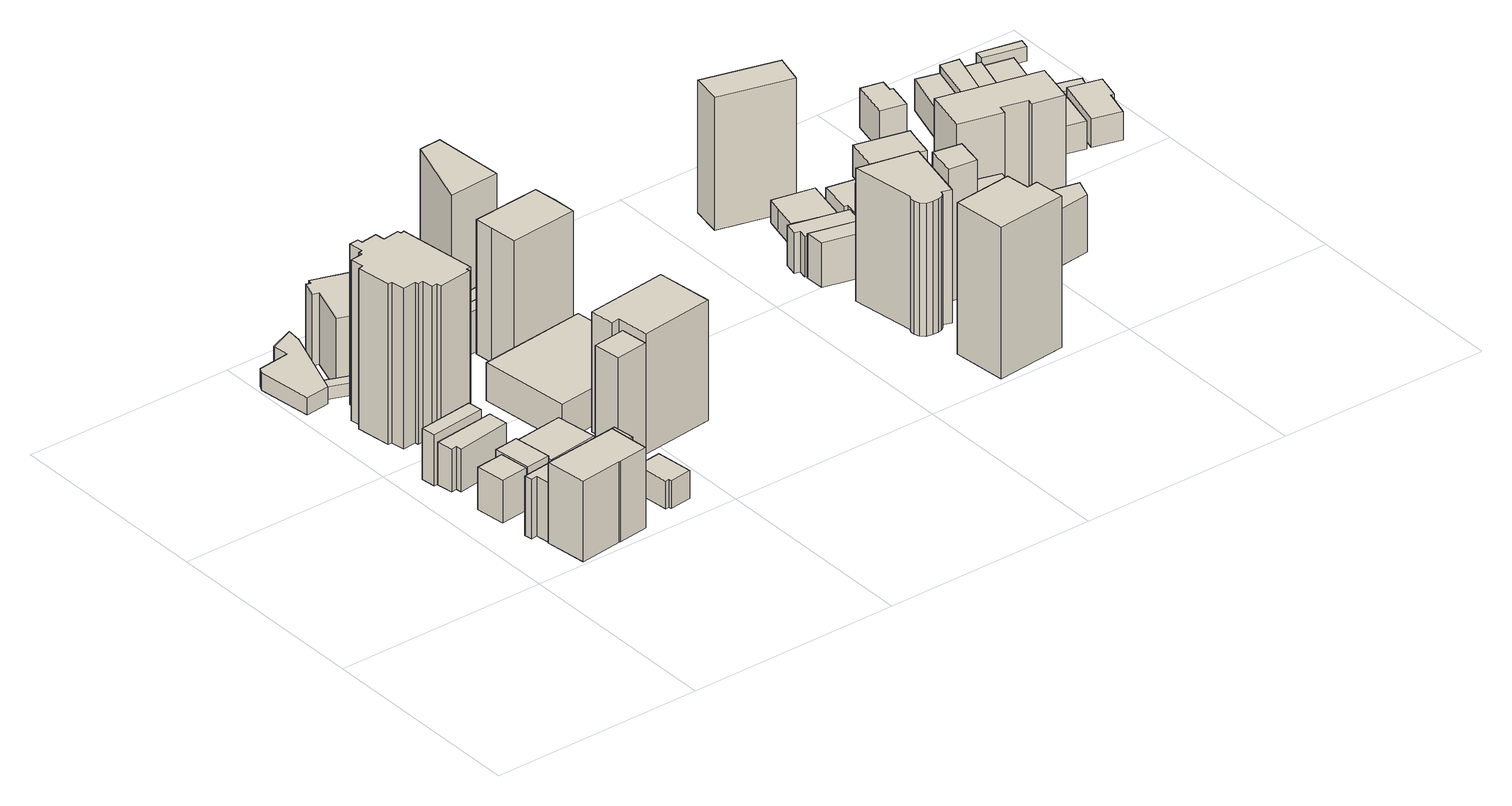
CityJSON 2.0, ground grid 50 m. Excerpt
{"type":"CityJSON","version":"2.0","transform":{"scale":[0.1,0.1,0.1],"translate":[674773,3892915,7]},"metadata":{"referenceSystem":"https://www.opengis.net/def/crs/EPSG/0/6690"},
"CityObjects":{
"building1":{"type":"Building","attributes":{"class":"3001","usage":"411","measuredHeight":11.1,"storeysAboveGround":3,"BuildingDetailAttribute.totalFloorArea":138.89,"BuildingDetailAttribute.buildingFootprintArea":46.3,"BuildingDetailAttribute.buildingRoofEdgeArea":46.3,"BuildingDetailAttribute.urbanPlanType":"21","BuildingDetailAttribute.landUseType":"211","BuildingDetailAttribute.surveyYear":2021,"BuildingIDAttribute.prefecture":"23","BuildingIDAttribute.city":"23106"},"address":[{"country":"日本","locality":"愛知県名古屋市中区新栄一丁目３５２１－１"}],"geometry":[{"type":"Solid","lod":"1","boundaries":[[[[0,1,2,3]],[[2,4,5,3]],[[1,6,4,2]],[[0,7,6,1]],[[3,5,7,0]],[[4,6,7,5]]]]}]},
"building2":{"type":"Building","attributes":{"class":"3002","usage":"401","measuredHeight":22.1,"storeysAboveGround":4,"BuildingDetailAttribute.totalFloorArea":692.44,"BuildingDetailAttribute.buildingFootprintArea":173.11,"BuildingDetailAttribute.buildingRoofEdgeArea":173.11,"BuildingDetailAttribute.urbanPlanType":"21","BuildingDetailAttribute.landUseType":"212","BuildingDetailAttribute.surveyYear":2021,"BuildingIDAttribute.prefecture":"23","BuildingIDAttribute.city":"23106"},"address":[{"country":"日本","locality":"愛知県名古屋市"}],"geometry":[{"type":"Solid","lod":"1","boundaries":[[[[8,9,10,11,12,13]],[[12,14,15,13]],[[11,16,14,12]],[[10,17,16,11]],[[9,18,17,10]],[[8,19,18,9]],[[13,15,19,8]],[[14,16,17,18,19,15]]]]}]},
"building3":{"type":"Building","attributes":{"class":"9999","usage":"411","measuredHeight":13.1,"storeysAboveGround":3,"BuildingDetailAttribute.totalFloorArea":132.28,"BuildingDetailAttribute.buildingFootprintArea":44.09,"BuildingDetailAttribute.buildingRoofEdgeArea":44.09,"BuildingDetailAttribute.urbanPlanType":"21","BuildingDetailAttribute.landUseType":"211","BuildingDetailAttribute.surveyYear":2021,"BuildingIDAttribute.prefecture":"23","BuildingIDAttribute.city":"23106"},"address":[{"country":"日本","locality":"愛知県名古屋市"}],"geometry":[{"type":"Solid","lod":"1","boundaries":[[[[20,21,22,23]],[[22,24,25,23]],[[21,26,24,22]],[[20,27,26,21]],[[23,25,27,20]],[[24,26,27,25]]]]}]},
"building4":{"type":"Building","attributes":{"class":"3001","usage":"411","measuredHeight":10.1,"storeysAboveGround":3,"BuildingDetailAttribute.totalFloorArea":158.22,"BuildingDetailAttribute.buildingFootprintArea":52.74,"BuildingDetailAttribute.buildingRoofEdgeArea":52.74,"BuildingDetailAttribute.urbanPlanType":"21","BuildingDetailAttribute.landUseType":"211","BuildingDetailAttribute.surveyYear":2021,"BuildingIDAttribute.prefecture":"23","BuildingIDAttribute.city":"23106"},"address":[{"country":"日本","locality":"愛知県名古屋市中区新栄一丁目３５２１－２"}],"geometry":[{"type":"Solid","lod":"1","boundaries":[[[[28,29,30,31]],[[30,32,33,31]],[[29,34,32,30]],[[28,35,34,29]],[[31,33,35,28]],[[32,34,35,33]]]]}]},
"building5":{"type":"Building","attributes":{"class":"3002","usage":"401","measuredHeight":22.1,"storeysAboveGround":4,"BuildingDetailAttribute.totalFloorArea":494.89,"BuildingDetailAttribute.buildingFootprintArea":123.72,"BuildingDetailAttribute.buildingRoofEdgeArea":123.72,"BuildingDetailAttribute.urbanPlanType":"21","BuildingDetailAttribute.landUseType":"212","BuildingDetailAttribute.surveyYear":2021,"BuildingIDAttribute.prefecture":"23","BuildingIDAttribute.city":"23106"},"address":[{"country":"日本","locality":"愛知県名古屋市"}],"geometry":[{"type":"Solid","lod":"1","boundaries":[[[[36,37,38,39,40,41]],[[40,42,43,41]],[[39,44,42,40]],[[38,45,44,39]],[[37,46,45,38]],[[36,47,46,37]],[[41,43,47,36]],[[42,44,45,46,47,43]]]]}]},
"building6":{"type":"Building","attributes":{"class":"3001","usage":"441","measuredHeight":11.1,"storeysAboveGround":3,"BuildingDetailAttribute.totalFloorArea":210.79,"BuildingDetailAttribute.buildingFootprintArea":70.26,"BuildingDetailAttribute.buildingRoofEdgeArea":70.26,"BuildingDetailAttribute.urbanPlanType":"21","BuildingDetailAttribute.landUseType":"213","BuildingDetailAttribute.surveyYear":2021,"BuildingIDAttribute.prefecture":"23","BuildingIDAttribute.city":"23106"},"address":[{"country":"日本","locality":"愛知県名古屋市"}],"geometry":[{"type":"Solid","lod":"1","boundaries":[[[[48,49,50,51,52,53]],[[52,54,55,53]],[[51,56,54,52]],[[50,57,56,51]],[[49,58,57,50]],[[48,59,58,49]],[[53,55,59,48]],[[54,56,57,58,59,55]]]]}]},
"building7":{"type":"Building","attributes":{"class":"3001","usage":"401","measuredHeight":5.1,"storeysAboveGround":1,"BuildingDetailAttribute.totalFloorArea":155.75,"BuildingDetailAttribute.buildingFootprintArea":155.75,"BuildingDetailAttribute.buildingRoofEdgeArea":155.75,"BuildingDetailAttribute.urbanPlanType":"21","BuildingDetailAttribute.landUseType":"212","BuildingDetailAttribute.surveyYear":2021,"BuildingIDAttribute.prefecture":"23","BuildingIDAttribute.city":"23106"},"address":[{"country":"日本","locality":"愛知県名古屋市"}],"geometry":[{"type":"Solid","lod":"1","boundaries":[[[[60,61,62,63,64,65,66,67]],[[66,68,69,67]],[[65,70,68,66]],[[64,71,70,65]],[[63,72,71,64]],[[62,73,72,63]],[[61,74,73,62]],[[60,75,74,61]],[[67,69,75,60]],[[68,70,71,72,73,74,75,69]]]]}]},
"building8":{"type":"Building","attributes":{"class":"9999","usage":"412","measuredHeight":39.1,"storeysAboveGround":13,"BuildingDetailAttribute.totalFloorArea":3945.43,"BuildingDetailAttribute.buildingFootprintArea":303.49,"BuildingDetailAttribute.buildingRoofEdgeArea":303.49,"BuildingDetailAttribute.urbanPlanType":"21","BuildingDetailAttribute.landUseType":"211","BuildingDetailAttribute.surveyYear":2021,"BuildingIDAttribute.prefecture":"23","BuildingIDAttribute.city":"23106"},"address":[{"country":"日本","locality":"愛知県名古屋市中区新栄一丁目３４０６－１"}],"geometry":[{"type":"Solid","lod":"1","boundaries":[[[[76,77,78,79,80,81,82,83,84,85,86,87,88,89,90,91,92,93,94,95,96,97,98,99,100,101]],[[100,102,103,101]],[[99,104,102,100]],[[98,105,104,99]],[[97,106,105,98]],[[96,107,106,97]],[[95,108,107,96]],[[94,109,108,95]],[[93,110,109,94]],[[92,111,110,93]],[[91,112,111,92]],[[90,113,112,91]],[[89,114,113,90]],[[88,115,114,89]],[[87,116,115,88]],[[86,117,116,87]],[[85,118,117,86]],[[84,119,118,85]],[[83,120,119,84]],[[82,121,120,83]],[[81,122,121,82]],[[80,123,122,81]],[[79,124,123,80]],[[78,125,124,79]],[[77,126,125,78]],[[76,127,126,77]],[[101,103,127,76]],[[102,104,105,106,107,108,109,110,111,112,113,114,115,116,117,118,119,120,121,122,123,124,125,126,127,103]]]]}]},
"building9":{"type":"Building","attributes":{"class":"3002","usage":"413","measuredHeight":10.1,"storeysAboveGround":3,"BuildingDetailAttribute.totalFloorArea":362.16,"BuildingDetailAttribute.buildingFootprintArea":120.72,"BuildingDetailAttribute.buildingRoofEdgeArea":120.72,"BuildingDetailAttribute.urbanPlanType":"21","BuildingDetailAttribute.landUseType":"212","BuildingDetailAttribute.surveyYear":2021,"BuildingIDAttribute.prefecture":"23","BuildingIDAttribute.city":"23106"},"address":[{"country":"日本","locality":"愛知県名古屋市"}],"geometry":[{"type":"Solid","lod":"1","boundaries":[[[[128,129,130,131]],[[130,132,133,131]],[[129,134,132,130]],[[128,135,134,129]],[[131,133,135,128]],[[132,134,135,133]]]]}]},
"building10":{"type":"Building","attributes":{"class":"3001","usage":"412","measuredHeight":3,"storeysAboveGround":1,"BuildingDetailAttribute.totalFloorArea":28.6,"BuildingDetailAttribute.buildingFootprintArea":28.6,"BuildingDetailAttribute.buildingRoofEdgeArea":28.6,"BuildingDetailAttribute.urbanPlanType":"21","BuildingDetailAttribute.landUseType":"211","BuildingDetailAttribute.surveyYear":2021,"BuildingIDAttribute.prefecture":"23","BuildingIDAttribute.city":"23106"},"address":[{"country":"日本","locality":"愛知県名古屋市"}],"geometry":[{"type":"Solid","lod":"1","boundaries":[[[[136,137,138,139,140,141]],[[140,142,143,141]],[[139,144,142,140]],[[138,145,144,139]],[[137,146,145,138]],[[136,147,146,137]],[[141,143,147,136]],[[142,144,145,146,147,143]]]]}]},
"building11":{"type":"Building","attributes":{"class":"3001","usage":"411","measuredHeight":6.6,"storeysAboveGround":2,"BuildingDetailAttribute.totalFloorArea":105.86,"BuildingDetailAttribute.buildingFootprintArea":52.93,"BuildingDetailAttribute.buildingRoofEdgeArea":52.93,"BuildingDetailAttribute.urbanPlanType":"21","BuildingDetailAttribute.landUseType":"211","BuildingDetailAttribute.surveyYear":2021,"BuildingIDAttribute.prefecture":"23","BuildingIDAttribute.city":"23106"},"address":[{"country":"日本","locality":"愛知県名古屋市"}],"geometry":[{"type":"Solid","lod":"1","boundaries":[[[[148,149,150,151,152,153]],[[152,154,155,153]],[[151,156,154,152]],[[150,157,156,151]],[[149,158,157,150]],[[148,159,158,149]],[[153,155,159,148]],[[154,156,157,158,159,155]]]]}]},
"building12":{"type":"Building","attributes":{"class":"3002","usage":"412","measuredHeight":22.9,"storeysAboveGround":6,"BuildingDetailAttribute.totalFloorArea":905.73,"BuildingDetailAttribute.buildingFootprintArea":150.95,"BuildingDetailAttribute.buildingRoofEdgeArea":150.95,"BuildingDetailAttribute.urbanPlanType":"21","BuildingDetailAttribute.landUseType":"211","BuildingDetailAttribute.surveyYear":2021,"BuildingIDAttribute.prefecture":"23","BuildingIDAttribute.city":"23106"},"address":[{"country":"日本","locality":"愛知県名古屋市"}],"geometry":[{"type":"Solid","lod":"1","boundaries":[[[[160,161,162,163,164,165,166,167]],[[166,168,169,167]],[[165,170,168,166]],[[164,171,170,165]],[[163,172,171,164]],[[162,173,172,163]],[[161,174,173,162]],[[160,175,174,161]],[[167,169,175,160]],[[168,170,171,172,173,174,175,169]]]]}]},
"building13":{"type":"Building","attributes":{"class":"3002","usage":"401","measuredHeight":27.6,"storeysAboveGround":1,"BuildingDetailAttribute.totalFloorArea":50.43,"BuildingDetailAttribute.buildingFootprintArea":50.43,"BuildingDetailAttribute.buildingRoofEdgeArea":50.43,"BuildingDetailAttribute.urbanPlanType":"21","BuildingDetailAttribute.landUseType":"212","BuildingDetailAttribute.surveyYear":2021,"BuildingIDAttribute.prefecture":"23","BuildingIDAttribute.city":"23106"},"address":[{"country":"日本","locality":"愛知県名古屋市"}],"geometry":[{"type":"Solid","lod":"1","boundaries":[[[[176,177,178,179]],[[178,180,181,179]],[[177,182,180,178]],[[176,183,182,177]],[[179,181,183,176]],[[180,182,183,181]]]]}]},
"building14":{"type":"Building","attributes":{"class":"3001","usage":"411","measuredHeight":10.1,"storeysAboveGround":3,"BuildingDetailAttribute.totalFloorArea":174.82,"BuildingDetailAttribute.buildingFootprintArea":58.27,"BuildingDetailAttribute.buildingRoofEdgeArea":58.27,"BuildingDetailAttribute.urbanPlanType":"21","BuildingDetailAttribute.landUseType":"211","BuildingDetailAttribute.surveyYear":2021,"BuildingIDAttribute.prefecture":"23","BuildingIDAttribute.city":"23106"},"address":[{"country":"日本","locality":"愛知県名古屋市"}],"geometry":[{"type":"Solid","lod":"1","boundaries":[[[[184,185,186,187]],[[186,188,189,187]],[[185,190,188,186]],[[184,191,190,185]],[[187,189,191,184]],[[188,190,191,189]]]]}]},
"building15":{"type":"Building","attributes":{"class":"3002","usage":"411","measuredHeight":9.9,"storeysAboveGround":3,"BuildingDetailAttribute.totalFloorArea":96.29,"BuildingDetailAttribute.buildingFootprintArea":32.1,"BuildingDetailAttribute.buildingRoofEdgeArea":32.1,"BuildingDetailAttribute.urbanPlanType":"21","BuildingDetailAttribute.landUseType":"211","BuildingDetailAttribute.surveyYear":2021,"BuildingIDAttribute.prefecture":"23","BuildingIDAttribute.city":"23106"},"address":[{"country":"日本","locality":"愛知県名古屋市"}],"geometry":[{"type":"Solid","lod":"1","boundaries":[[[[192,193,194,195,196,197]],[[196,198,199,197]],[[195,200,198,196]],[[194,201,200,195]],[[193,202,201,194]],[[192,203,202,193]],[[197,199,203,192]],[[198,200,201,202,203,199]]]]}]},
"building16":{"type":"Building","attributes":{"class":"3002","usage":"401","measuredHeight":35.5,"storeysAboveGround":9,"BuildingDetailAttribute.totalFloorArea":2197.18,"BuildingDetailAttribute.buildingFootprintArea":244.13,"BuildingDetailAttribute.buildingRoofEdgeArea":244.13,"BuildingDetailAttribute.urbanPlanType":"21","BuildingDetailAttribute.landUseType":"212","BuildingDetailAttribute.surveyYear":2021,"BuildingIDAttribute.prefecture":"23","BuildingIDAttribute.city":"23106"},"address":[{"country":"日本","locality":"愛知県名古屋市"}],"geometry":[{"type":"Solid","lod":"1","boundaries":[[[[204,205,206,207,208,209]],[[208,210,211,209]],[[207,212,210,208]],[[206,213,212,207]],[[205,214,213,206]],[[204,215,214,205]],[[209,211,215,204]],[[210,212,213,214,215,211]]]]}]},
"building17":{"type":"Building","attributes":{"class":"3002","usage":"402","measuredHeight":9.8,"storeysAboveGround":9,"BuildingDetailAttribute.totalFloorArea":4977.56,"BuildingDetailAttribute.buildingFootprintArea":553.06,"BuildingDetailAttribute.buildingRoofEdgeArea":553.06,"BuildingDetailAttribute.urbanPlanType":"21","BuildingDetailAttribute.landUseType":"212","BuildingDetailAttribute.surveyYear":2021,"BuildingIDAttribute.prefecture":"23","BuildingIDAttribute.city":"23106"},"address":[{"country":"日本","locality":"愛知県名古屋市"}],"geometry":[{"type":"Solid","lod":"1","boundaries":[[[[216,217,218,219]],[[218,220,221,219]],[[217,222,220,218]],[[216,223,222,217]],[[219,221,223,216]],[[220,222,223,221]]]]}]},
"building18":{"type":"Building","attributes":{"class":"3002","usage":"412","measuredHeight":36.9,"storeysAboveGround":9,"BuildingDetailAttribute.totalFloorArea":1590.13,"BuildingDetailAttribute.buildingFootprintArea":176.68,"BuildingDetailAttribute.buildingRoofEdgeArea":176.68,"BuildingDetailAttribute.urbanPlanType":"21","BuildingDetailAttribute.landUseType":"211","BuildingDetailAttribute.surveyYear":2021,"BuildingIDAttribute.prefecture":"23","BuildingIDAttribute.city":"23106"},"address":[{"country":"日本","locality":"愛知県名古屋市"}],"geometry":[{"type":"Solid","lod":"1","boundaries":[[[[224,225,226,227,228,229]],[[228,230,231,229]],[[227,232,230,228]],[[226,233,232,227]],[[225,234,233,226]],[[224,235,234,225]],[[229,231,235,224]],[[230,232,233,234,235,231]]]]}]},
"building19":{"type":"Building","attributes":{"class":"9999","usage":"402","measuredHeight":29,"storeysAboveGround":3,"BuildingDetailAttribute.totalFloorArea":143.7,"BuildingDetailAttribute.buildingFootprintArea":47.9,"BuildingDetailAttribute.buildingRoofEdgeArea":100.04,"BuildingDetailAttribute.urbanPlanType":"21","BuildingDetailAttribute.landUseType":"212","BuildingDetailAttribute.surveyYear":2021,"BuildingIDAttribute.prefecture":"23","BuildingIDAttribute.city":"23106"},"address":[{"country":"日本","locality":"愛知県名古屋市"}],"geometry":[{"type":"Solid","lod":"1","boundaries":[[[[236,237,238,239,240]],[[239,241,242,240]],[[238,243,241,239]],[[237,244,243,238]],[[236,245,244,237]],[[240,242,245,236]],[[241,243,244,245,242]]]]}]},
"building20":{"type":"Building","attributes":{"class":"3002","usage":"414","measuredHeight":29,"storeysAboveGround":3,"BuildingDetailAttribute.totalFloorArea":156.42,"BuildingDetailAttribute.buildingFootprintArea":52.14,"BuildingDetailAttribute.buildingRoofEdgeArea":100.04,"BuildingDetailAttribute.urbanPlanType":"21","BuildingDetailAttribute.landUseType":"211","BuildingDetailAttribute.surveyYear":2021,"BuildingIDAttribute.prefecture":"23","BuildingIDAttribute.city":"23106"},"address":[{"country":"日本","locality":"愛知県名古屋市"}],"geometry":[{"type":"Solid","lod":"1","boundaries":[[[[240,246,247,236]],[[247,248,245,236]],[[246,249,248,247]],[[240,242,249,246]],[[236,245,242,240]],[[248,249,242,245]]]]}]},
"building21":{"type":"Building","attributes":{"class":"3002","usage":"412","measuredHeight":33.2,"storeysAboveGround":11,"BuildingDetailAttribute.totalFloorArea":1586.33,"BuildingDetailAttribute.buildingFootprintArea":144.21,"BuildingDetailAttribute.buildingRoofEdgeArea":-9999,"BuildingDetailAttribute.urbanPlanType":"21","BuildingDetailAttribute.landUseType":"211","BuildingDetailAttribute.surveyYear":2021,"BuildingIDAttribute.prefecture":"23","BuildingIDAttribute.city":"23106"},"address":[{"country":"日本","locality":"愛知県名古屋市中区新栄一丁目３５０１－１"}],"geometry":[{"type":"Solid","lod":"1","boundaries":[[[[250,251,252,253]],[[252,254,255,253]],[[251,256,254,252]],[[250,257,256,251]],[[253,255,257,250]],[[254,256,257,255]]]]}]},
"building22":{"type":"Building","attributes":{"class":"9999","usage":"412","measuredHeight":36,"storeysAboveGround":12,"BuildingDetailAttribute.totalFloorArea":2342.99,"BuildingDetailAttribute.buildingFootprintArea":195.25,"BuildingDetailAttribute.buildingRoofEdgeArea":-9999,"BuildingDetailAttribute.urbanPlanType":"21","BuildingDetailAttribute.landUseType":"211","BuildingDetailAttribute.surveyYear":2021,"BuildingIDAttribute.prefecture":"23","BuildingIDAttribute.city":"23106"},"address":[{"country":"日本","locality":"愛知県名古屋市中区新栄二丁目３７０１"}],"geometry":[{"type":"Solid","lod":"1","boundaries":[[[[258,259,260,261,262,263]],[[262,264,265,263]],[[261,266,264,262]],[[260,267,266,261]],[[259,268,267,260]],[[258,269,268,259]],[[263,265,269,258]],[[264,266,267,268,269,265]]]]}]},
"building23":{"type":"Building","attributes":{"class":"3002","usage":"401","measuredHeight":36.6,"storeysAboveGround":9,"BuildingDetailAttribute.totalFloorArea":1647,"BuildingDetailAttribute.buildingFootprintArea":183,"BuildingDetailAttribute.buildingRoofEdgeArea":183,"BuildingDetailAttribute.urbanPlanType":"21","BuildingDetailAttribute.landUseType":"212","BuildingDetailAttribute.surveyYear":2021,"BuildingIDAttribute.prefecture":"23","BuildingIDAttribute.city":"23106"},"address":[{"country":"日本","locality":"愛知県名古屋市"}],"geometry":[{"type":"Solid","lod":"1","boundaries":[[[[270,271,272,273,274,275,276,277,278,279,280,281,282]],[[281,283,284,282]],[[280,285,283,281]],[[279,286,285,280]],[[278,287,286,279]],[[277,288,287,278]],[[276,289,288,277]],[[275,290,289,276]],[[274,291,290,275]],[[273,292,291,274]],[[272,293,292,273]],[[271,294,293,272]],[[270,295,294,271]],[[282,284,295,270]],[[283,285,286,287,288,289,290,291,292,293,294,295,284]]]]}]},
"building24":{"type":"Building","attributes":{"class":"9999","usage":"413","measuredHeight":10.6,"storeysAboveGround":3,"BuildingDetailAttribute.totalFloorArea":148.58,"BuildingDetailAttribute.buildingFootprintArea":49.53,"BuildingDetailAttribute.buildingRoofEdgeArea":49.53,"BuildingDetailAttribute.urbanPlanType":"21","BuildingDetailAttribute.landUseType":"212","BuildingDetailAttribute.surveyYear":2021,"BuildingIDAttribute.prefecture":"23","BuildingIDAttribute.city":"23106"},"address":[{"country":"日本","locality":"愛知県名古屋市"}],"geometry":[{"type":"Solid","lod":"1","boundaries":[[[[296,297,298,299]],[[298,300,301,299]],[[297,302,300,298]],[[296,303,302,297]],[[299,301,303,296]],[[300,302,303,301]]]]}]},
"building25":{"type":"Building","attributes":{"class":"3002","usage":"413","measuredHeight":10.6,"storeysAboveGround":3,"BuildingDetailAttribute.totalFloorArea":208.87,"BuildingDetailAttribute.buildingFootprintArea":69.62,"BuildingDetailAttribute.buildingRoofEdgeArea":69.62,"BuildingDetailAttribute.urbanPlanType":"21","BuildingDetailAttribute.landUseType":"212","BuildingDetailAttribute.surveyYear":2021,"BuildingIDAttribute.prefecture":"23","BuildingIDAttribute.city":"23106"},"address":[{"country":"日本","locality":"愛知県名古屋市"}],"geometry":[{"type":"Solid","lod":"1","boundaries":[[[[304,305,306,307,308,309]],[[308,310,311,309]],[[307,312,310,308]],[[306,313,312,307]],[[305,314,313,306]],[[304,315,314,305]],[[309,311,315,304]],[[310,312,313,314,315,311]]]]}]},
"building26":{"type":"Building","attributes":{"class":"3002","usage":"412","measuredHeight":32.5,"storeysAboveGround":9,"BuildingDetailAttribute.totalFloorArea":1148.5,"BuildingDetailAttribute.buildingFootprintArea":127.61,"BuildingDetailAttribute.buildingRoofEdgeArea":127.61,"BuildingDetailAttribute.urbanPlanType":"21","BuildingDetailAttribute.landUseType":"211","BuildingDetailAttribute.surveyYear":2021,"BuildingIDAttribute.prefecture":"23","BuildingIDAttribute.city":"23106"},"address":[{"country":"日本","locality":"愛知県名古屋市"}],"geometry":[{"type":"Solid","lod":"1","boundaries":[[[[316,317,318,319]],[[318,320,321,319]],[[317,322,320,318]],[[316,323,322,317]],[[319,321,323,316]],[[320,322,323,321]]]]}]},
"building27":{"type":"Building","attributes":{"class":"3002","usage":"401","measuredHeight":31.5,"storeysAboveGround":1,"BuildingDetailAttribute.totalFloorArea":45.73,"BuildingDetailAttribute.buildingFootprintArea":45.73,"BuildingDetailAttribute.buildingRoofEdgeArea":45.73,"BuildingDetailAttribute.urbanPlanType":"21","BuildingDetailAttribute.landUseType":"212","BuildingDetailAttribute.surveyYear":2021,"BuildingIDAttribute.prefecture":"23","BuildingIDAttribute.city":"23106"},"address":[{"country":"日本","locality":"愛知県名古屋市"}],"geometry":[{"type":"Solid","lod":"1","boundaries":[[[[324,325,326,327]],[[326,328,329,327]],[[325,330,328,326]],[[324,331,330,325]],[[327,329,331,324]],[[328,330,331,329]]]]}]},
"building28":{"type":"Building","attributes":{"class":"3001","usage":"411","measuredHeight":7.4,"storeysAboveGround":2,"BuildingDetailAttribute.totalFloorArea":227.9,"BuildingDetailAttribute.buildingFootprintArea":113.95,"BuildingDetailAttribute.buildingRoofEdgeArea":113.95,"BuildingDetailAttribute.urbanPlanType":"21","BuildingDetailAttribute.landUseType":"211","BuildingDetailAttribute.surveyYear":2021,"BuildingIDAttribute.prefecture":"23","BuildingIDAttribute.city":"23106"},"address":[{"country":"日本","locality":"愛知県名古屋市"}],"geometry":[{"type":"Solid","lod":"1","boundaries":[[[[332,333,334,335,336,337,338]],[[337,339,340,338]],[[336,341,339,337]],[[335,342,341,336]],[[334,343,342,335]],[[333,344,343,334]],[[332,345,344,333]],[[338,340,345,332]],[[339,341,342,343,344,345,340]]]]}]},
"building29":{"type":"Building","attributes":{"class":"3002","usage":"412","measuredHeight":20.4,"storeysAboveGround":5,"BuildingDetailAttribute.totalFloorArea":1002.82,"BuildingDetailAttribute.buildingFootprintArea":200.56,"BuildingDetailAttribute.buildingRoofEdgeArea":200.56,"BuildingDetailAttribute.urbanPlanType":"21","BuildingDetailAttribute.landUseType":"211","BuildingDetailAttribute.surveyYear":2021,"BuildingIDAttribute.prefecture":"23","BuildingIDAttribute.city":"23106"},"address":[{"country":"日本","locality":"愛知県名古屋市中区新栄二丁目３６１５－２"}],"geometry":[{"type":"Solid","lod":"1","boundaries":[[[[346,347,348,349,350,351]],[[350,352,353,351]],[[349,354,352,350]],[[348,355,354,349]],[[347,356,355,348]],[[346,357,356,347]],[[351,353,357,346]],[[352,354,355,356,357,353]]]]}]},
"building30":{"type":"Building","attributes":{"class":"3001","usage":"411","measuredHeight":25.3,"storeysAboveGround":2,"BuildingDetailAttribute.totalFloorArea":153.63,"BuildingDetailAttribute.buildingFootprintArea":76.81,"BuildingDetailAttribute.buildingRoofEdgeArea":76.81,"BuildingDetailAttribute.urbanPlanType":"21","BuildingDetailAttribute.landUseType":"211","BuildingDetailAttribute.surveyYear":2021,"BuildingIDAttribute.prefecture":"23","BuildingIDAttribute.city":"23106"},"address":[{"country":"日本","locality":"愛知県名古屋市中区新栄二丁目３６２２"}],"geometry":[{"type":"Solid","lod":"1","boundaries":[[[[358,359,360,361,362,363]],[[362,364,365,363]],[[361,366,364,362]],[[360,367,366,361]],[[359,368,367,360]],[[358,369,368,359]],[[363,365,369,358]],[[364,366,367,368,369,365]]]]}]},
"building31":{"type":"Building","attributes":{"class":"3002","usage":"412","measuredHeight":31.5,"storeysAboveGround":7,"BuildingDetailAttribute.totalFloorArea":758.62,"BuildingDetailAttribute.buildingFootprintArea":108.37,"BuildingDetailAttribute.buildingRoofEdgeArea":108.37,"BuildingDetailAttribute.urbanPlanType":"21","BuildingDetailAttribute.landUseType":"211","BuildingDetailAttribute.surveyYear":2021,"BuildingIDAttribute.prefecture":"23","BuildingIDAttribute.city":"23106"},"address":[{"country":"日本","locality":"愛知県名古屋市"}],"geometry":[{"type":"Solid","lod":"1","boundaries":[[[[370,371,372,373]],[[372,374,375,373]],[[371,376,374,372]],[[370,377,376,371]],[[373,375,377,370]],[[374,376,377,375]]]]}]},
"building32":{"type":"Building","attributes":{"class":"3001","usage":"411","measuredHeight":9.6,"storeysAboveGround":2,"BuildingDetailAttribute.totalFloorArea":262.58,"BuildingDetailAttribute.buildingFootprintArea":131.29,"BuildingDetailAttribute.buildingRoofEdgeArea":131.29,"BuildingDetailAttribute.urbanPlanType":"21","BuildingDetailAttribute.landUseType":"211","BuildingDetailAttribute.surveyYear":2021,"BuildingIDAttribute.prefecture":"23","BuildingIDAttribute.city":"23106"},"address":[{"country":"日本","locality":"愛知県名古屋市"}],"geometry":[{"type":"Solid","lod":"1","boundaries":[[[[378,379,380,381,382,383,384,385,386,387,388,389]],[[388,390,391,389]],[[387,392,390,388]],[[386,393,392,387]],[[385,394,393,386]],[[384,395,394,385]],[[383,396,395,384]],[[382,397,396,383]],[[381,398,397,382]],[[380,399,398,381]],[[379,400,399,380]],[[378,401,400,379]],[[389,391,401,378]],[[390,392,393,394,395,396,397,398,399,400,401,391]]]]}]},
"building33":{"type":"Building","attributes":{"class":"3001","usage":"411","measuredHeight":7.3,"storeysAboveGround":2,"BuildingDetailAttribute.totalFloorArea":134.86,"BuildingDetailAttribute.buildingFootprintArea":67.43,"BuildingDetailAttribute.buildingRoofEdgeArea":67.43,"BuildingDetailAttribute.urbanPlanType":"21","BuildingDetailAttribute.landUseType":"211","BuildingDetailAttribute.surveyYear":2021,"BuildingIDAttribute.prefecture":"23","BuildingIDAttribute.city":"23106"},"address":[{"country":"日本","locality":"愛知県名古屋市"}],"geometry":[{"type":"Solid","lod":"1","boundaries":[[[[402,403,404,405,406,407,408,409]],[[408,410,411,409]],[[407,412,410,408]],[[406,413,412,407]],[[405,414,413,406]],[[404,415,414,405]],[[403,416,415,404]],[[402,417,416,403]],[[409,411,417,402]],[[410,412,413,414,415,416,417,411]]]]}]},
"building34":{"type":"Building","attributes":{"class":"3003","usage":"461","measuredHeight":3.5,"storeysAboveGround":9999,"BuildingDetailAttribute.totalFloorArea":-9999,"BuildingDetailAttribute.buildingFootprintArea":-9999,"BuildingDetailAttribute.buildingRoofEdgeArea":8.83,"BuildingDetailAttribute.urbanPlanType":"21","BuildingDetailAttribute.landUseType":"211","BuildingDetailAttribute.surveyYear":2021,"BuildingIDAttribute.prefecture":"23","BuildingIDAttribute.city":"23106"},"geometry":[{"type":"Solid","lod":"1","boundaries":[[[[418,419,420,421]],[[420,422,423,421]],[[419,424,422,420]],[[418,425,424,419]],[[421,423,425,418]],[[422,424,425,423]]]]}]},
"building35":{"type":"Building","attributes":{"class":"3002","usage":"412","measuredHeight":41.5,"storeysAboveGround":11,"BuildingDetailAttribute.totalFloorArea":2646.46,"BuildingDetailAttribute.buildingFootprintArea":240.59,"BuildingDetailAttribute.buildingRoofEdgeArea":240.59,"BuildingDetailAttribute.urbanPlanType":"21","BuildingDetailAttribute.landUseType":"211","BuildingDetailAttribute.surveyYear":2021,"BuildingIDAttribute.prefecture":"23","BuildingIDAttribute.city":"23106"},"address":[{"country":"日本","locality":"愛知県名古屋市"}],"geometry":[{"type":"Solid","lod":"1","boundaries":[[[[426,427,428,429,430,431,432,433]],[[432,434,435,433]],[[431,436,434,432]],[[430,437,436,431]],[[429,438,437,430]],[[428,439,438,429]],[[427,440,439,428]],[[426,441,440,427]],[[433,435,441,426]],[[434,436,437,438,439,440,441,435]]]]}]},
"building36":{"type":"Building","attributes":{"class":"3002","usage":"412","measuredHeight":14.5,"storeysAboveGround":5,"BuildingDetailAttribute.totalFloorArea":245.55,"BuildingDetailAttribute.buildingFootprintArea":49.11,"BuildingDetailAttribute.buildingRoofEdgeArea":49.11,"BuildingDetailAttribute.urbanPlanType":"21","BuildingDetailAttribute.landUseType":"211","BuildingDetailAttribute.surveyYear":2021,"BuildingIDAttribute.prefecture":"23","BuildingIDAttribute.city":"23106"},"address":[{"country":"日本","locality":"愛知県名古屋市"}],"geometry":[{"type":"Solid","lod":"1","boundaries":[[[[442,443,444,445]],[[444,446,447,445]],[[443,448,446,444]],[[442,449,448,443]],[[445,447,449,442]],[[446,448,449,447]]]]}]},
"building37":{"type":"Building","attributes":{"class":"3001","usage":"411","measuredHeight":8.5,"storeysAboveGround":2,"BuildingDetailAttribute.totalFloorArea":197.53,"BuildingDetailAttribute.buildingFootprintArea":98.76,"BuildingDetailAttribute.buildingRoofEdgeArea":98.76,"BuildingDetailAttribute.urbanPlanType":"21","BuildingDetailAttribute.landUseType":"211","BuildingDetailAttribute.surveyYear":2021,"BuildingIDAttribute.prefecture":"23","BuildingIDAttribute.city":"23106"},"address":[{"country":"日本","locality":"愛知県名古屋市"}],"geometry":[{"type":"Solid","lod":"1","boundaries":[[[[450,451,452,453,454]],[[453,455,456,454]],[[452,457,455,453]],[[451,458,457,452]],[[450,459,458,451]],[[454,456,459,450]],[[455,457,458,459,456]]]]}]},
"building38":{"type":"Building","attributes":{"class":"3001","usage":"411","measuredHeight":8.4,"storeysAboveGround":2,"BuildingDetailAttribute.totalFloorArea":58.76,"BuildingDetailAttribute.buildingFootprintArea":29.38,"BuildingDetailAttribute.buildingRoofEdgeArea":29.38,"BuildingDetailAttribute.urbanPlanType":"21","BuildingDetailAttribute.landUseType":"211","BuildingDetailAttribute.surveyYear":2021,"BuildingIDAttribute.prefecture":"23","BuildingIDAttribute.city":"23106"},"address":[{"country":"日本","locality":"愛知県名古屋市"}],"geometry":[{"type":"Solid","lod":"1","boundaries":[[[[460,461,462,463]],[[462,464,465,463]],[[461,466,464,462]],[[460,467,466,461]],[[463,465,467,460]],[[464,466,467,465]]]]}]},
"building39":{"type":"Building","attributes":{"class":"3001","usage":"411","measuredHeight":4.3,"storeysAboveGround":1,"BuildingDetailAttribute.totalFloorArea":29.65,"BuildingDetailAttribute.buildingFootprintArea":29.65,"BuildingDetailAttribute.buildingRoofEdgeArea":29.65,"BuildingDetailAttribute.urbanPlanType":"21","BuildingDetailAttribute.landUseType":"211","BuildingDetailAttribute.surveyYear":2021,"BuildingIDAttribute.prefecture":"23","BuildingIDAttribute.city":"23106"},"address":[{"country":"日本","locality":"愛知県名古屋市"}],"geometry":[{"type":"Solid","lod":"1","boundaries":[[[[468,469,470,471]],[[470,472,473,471]],[[469,474,472,470]],[[468,475,474,469]],[[471,473,475,468]],[[472,474,475,473]]]]}]},
"building40":{"type":"Building","attributes":{"class":"3001","usage":"461","measuredHeight":30.4,"storeysAboveGround":9999,"BuildingDetailAttribute.totalFloorArea":-9999,"BuildingDetailAttribute.buildingFootprintArea":-9999,"BuildingDetailAttribute.buildingRoofEdgeArea":8.5,"BuildingDetailAttribute.urbanPlanType":"21","BuildingDetailAttribute.landUseType":"211","BuildingDetailAttribute.surveyYear":2021,"BuildingIDAttribute.prefecture":"23","BuildingIDAttribute.city":"23106"},"geometry":[{"type":"Solid","lod":"1","boundaries":[[[[476,477,478,479]],[[478,480,481,479]],[[477,482,480,478]],[[476,483,482,477]],[[479,481,483,476]],[[480,482,483,481]]]]}]},
"building41":{"type":"Building","attributes":{"class":"3001","usage":"411","measuredHeight":11.4,"storeysAboveGround":3,"BuildingDetailAttribute.totalFloorArea":160.2,"BuildingDetailAttribute.buildingFootprintArea":53.4,"BuildingDetailAttribute.buildingRoofEdgeArea":53.4,"BuildingDetailAttribute.urbanPlanType":"21","BuildingDetailAttribute.landUseType":"211","BuildingDetailAttribute.surveyYear":2021,"BuildingIDAttribute.prefecture":"23","BuildingIDAttribute.city":"23106"},"address":[{"country":"日本","locality":"愛知県名古屋市"}],"geometry":[{"type":"Solid","lod":"1","boundaries":[[[[484,485,486,487,488,489]],[[488,490,491,489]],[[487,492,490,488]],[[486,493,492,487]],[[485,494,493,486]],[[484,495,494,485]],[[489,491,495,484]],[[490,492,493,494,495,491]]]]}]},
"building42":{"type":"Building","attributes":{"class":"3001","usage":"411","measuredHeight":8.5,"storeysAboveGround":2,"BuildingDetailAttribute.totalFloorArea":156.4,"BuildingDetailAttribute.buildingFootprintArea":78.2,"BuildingDetailAttribute.buildingRoofEdgeArea":78.2,"BuildingDetailAttribute.urbanPlanType":"21","BuildingDetailAttribute.landUseType":"211","BuildingDetailAttribute.surveyYear":2021,"BuildingIDAttribute.prefecture":"23","BuildingIDAttribute.city":"23106"},"address":[{"country":"日本","locality":"愛知県名古屋市"}],"geometry":[{"type":"Solid","lod":"1","boundaries":[[[[496,497,498,499,500,501,502,503,504,505]],[[504,506,507,505]],[[503,508,506,504]],[[502,509,508,503]],[[501,510,509,502]],[[500,511,510,501]],[[499,512,511,500]],[[498,513,512,499]],[[497,514,513,498]],[[496,515,514,497]],[[505,507,515,496]],[[506,508,509,510,511,512,513,514,515,507]]]]}]},
"building43":{"type":"Building","attributes":{"class":"3001","usage":"411","measuredHeight":9.3,"storeysAboveGround":2,"BuildingDetailAttribute.totalFloorArea":123.01,"BuildingDetailAttribute.buildingFootprintArea":61.51,"BuildingDetailAttribute.buildingRoofEdgeArea":61.51,"BuildingDetailAttribute.urbanPlanType":"21","BuildingDetailAttribute.landUseType":"211","BuildingDetailAttribute.surveyYear":2021,"BuildingIDAttribute.prefecture":"23","BuildingIDAttribute.city":"23106"},"address":[{"country":"日本","locality":"愛知県名古屋市"}],"geometry":[{"type":"Solid","lod":"1","boundaries":[[[[516,517,518,519]],[[518,520,521,519]],[[517,522,520,518]],[[516,523,522,517]],[[519,521,523,516]],[[520,522,523,521]]]]}]},
"building44":{"type":"Building","attributes":{"class":"3001","usage":"411","measuredHeight":7.3,"storeysAboveGround":2,"BuildingDetailAttribute.totalFloorArea":135.47,"BuildingDetailAttribute.buildingFootprintArea":67.73,"BuildingDetailAttribute.buildingRoofEdgeArea":67.73,"BuildingDetailAttribute.urbanPlanType":"21","BuildingDetailAttribute.landUseType":"211","BuildingDetailAttribute.surveyYear":2021,"BuildingIDAttribute.prefecture":"23","BuildingIDAttribute.city":"23106"},"address":[{"country":"日本","locality":"愛知県名古屋市"}],"geometry":[{"type":"Solid","lod":"1","boundaries":[[[[524,525,526,527,528,529,530]],[[529,531,532,530]],[[528,533,531,529]],[[527,534,533,528]],[[526,535,534,527]],[[525,536,535,526]],[[524,537,536,525]],[[530,532,537,524]],[[531,533,534,535,536,537,532]]]]}]},
"building45":{"type":"Building","attributes":{"class":"3001","usage":"411","measuredHeight":9.4,"storeysAboveGround":2,"BuildingDetailAttribute.totalFloorArea":135.97,"BuildingDetailAttribute.buildingFootprintArea":67.98,"BuildingDetailAttribute.buildingRoofEdgeArea":67.98,"BuildingDetailAttribute.urbanPlanType":"21","BuildingDetailAttribute.landUseType":"211","BuildingDetailAttribute.surveyYear":2021,"BuildingIDAttribute.prefecture":"23","BuildingIDAttribute.city":"23106"},"address":[{"country":"日本","locality":"愛知県名古屋市"}],"geometry":[{"type":"Solid","lod":"1","boundaries":[[[[538,539,540,541]],[[540,542,543,541]],[[539,544,542,540]],[[538,545,544,539]],[[541,543,545,538]],[[542,544,545,543]]]]}]},
"building46":{"type":"Building","attributes":{"class":"3002","usage":"413","measuredHeight":9.5,"storeysAboveGround":3,"BuildingDetailAttribute.totalFloorArea":155.52,"BuildingDetailAttribute.buildingFootprintArea":51.84,"BuildingDetailAttribute.buildingRoofEdgeArea":51.84,"BuildingDetailAttribute.urbanPlanType":"21","BuildingDetailAttribute.landUseType":"212","BuildingDetailAttribute.surveyYear":2021,"BuildingIDAttribute.prefecture":"23","BuildingIDAttribute.city":"23106"},"address":[{"country":"日本","locality":"愛知県名古屋市"}],"geometry":[{"type":"Solid","lod":"1","boundaries":[[[[546,547,548,549]],[[548,550,551,549]],[[547,552,550,548]],[[546,553,552,547]],[[549,551,553,546]],[[550,552,553,551]]]]}]},
"building47":{"type":"Building","attributes":{"class":"9999","usage":"411","measuredHeight":7.6,"storeysAboveGround":2,"BuildingDetailAttribute.totalFloorArea":165.75,"BuildingDetailAttribute.buildingFootprintArea":82.88,"BuildingDetailAttribute.buildingRoofEdgeArea":82.88,"BuildingDetailAttribute.urbanPlanType":"21","BuildingDetailAttribute.landUseType":"211","BuildingDetailAttribute.surveyYear":2021,"BuildingIDAttribute.prefecture":"23","BuildingIDAttribute.city":"23106"},"address":[{"country":"日本","locality":"愛知県名古屋市中区新栄二丁目３６１０の一部"}],"geometry":[{"type":"Solid","lod":"1","boundaries":[[[[554,555,556,557,558,559]],[[558,560,561,559]],[[557,562,560,558]],[[556,563,562,557]],[[555,564,563,556]],[[554,565,564,555]],[[559,561,565,554]],[[560,562,563,564,565,561]]]]}]},
"building48":{"type":"Building","attributes":{"class":"3001","usage":"411","measuredHeight":9.5,"storeysAboveGround":2,"BuildingDetailAttribute.totalFloorArea":126.07,"BuildingDetailAttribute.buildingFootprintArea":63.04,"BuildingDetailAttribute.buildingRoofEdgeArea":63.04,"BuildingDetailAttribute.urbanPlanType":"21","BuildingDetailAttribute.landUseType":"211","BuildingDetailAttribute.surveyYear":2021,"BuildingIDAttribute.prefecture":"23","BuildingIDAttribute.city":"23106"},"address":[{"country":"日本","locality":"愛知県名古屋市"}],"geometry":[{"type":"Solid","lod":"1","boundaries":[[[[566,548,547,567]],[[547,568,569,567]],[[548,570,568,547]],[[566,571,570,548]],[[567,569,571,566]],[[568,570,571,569]]]]}]},
"building49":{"type":"Building","attributes":{"class":"3001","usage":"411","measuredHeight":7.5,"storeysAboveGround":2,"BuildingDetailAttribute.totalFloorArea":194.06,"BuildingDetailAttribute.buildingFootprintArea":97.03,"BuildingDetailAttribute.buildingRoofEdgeArea":97.03,"BuildingDetailAttribute.urbanPlanType":"21","BuildingDetailAttribute.landUseType":"211","BuildingDetailAttribute.surveyYear":2021,"BuildingIDAttribute.prefecture":"23","BuildingIDAttribute.city":"23106"},"address":[{"country":"日本","locality":"愛知県名古屋市"}],"geometry":[{"type":"Solid","lod":"1","boundaries":[[[[567,572,573,574,575,566]],[[575,576,577,566]],[[574,578,576,575]],[[573,579,578,574]],[[572,580,579,573]],[[567,581,580,572]],[[566,577,581,567]],[[576,578,579,580,581,577]]]]}]},
"building50":{"type":"Building","attributes":{"class":"3001","usage":"411","measuredHeight":6.7,"storeysAboveGround":2,"BuildingDetailAttribute.totalFloorArea":185.49,"BuildingDetailAttribute.buildingFootprintArea":92.74,"BuildingDetailAttribute.buildingRoofEdgeArea":92.74,"BuildingDetailAttribute.urbanPlanType":"21","BuildingDetailAttribute.landUseType":"211","BuildingDetailAttribute.surveyYear":2021,"BuildingIDAttribute.prefecture":"23","BuildingIDAttribute.city":"23106"},"address":[{"country":"日本","locality":"愛知県名古屋市"}],"geometry":[{"type":"Solid","lod":"1","boundaries":[[[[582,583,584,585,586,587]],[[586,588,589,587]],[[585,590,588,586]],[[584,591,590,585]],[[583,592,591,584]],[[582,593,592,583]],[[587,589,593,582]],[[588,590,591,592,593,589]]]]}]},
"building51":{"type":"Building","attributes":{"class":"3001","usage":"411","measuredHeight":4.6,"storeysAboveGround":1,"BuildingDetailAttribute.totalFloorArea":30.44,"BuildingDetailAttribute.buildingFootprintArea":30.44,"BuildingDetailAttribute.buildingRoofEdgeArea":30.44,"BuildingDetailAttribute.urbanPlanType":"21","BuildingDetailAttribute.landUseType":"211","BuildingDetailAttribute.surveyYear":2021,"BuildingIDAttribute.prefecture":"23","BuildingIDAttribute.city":"23106"},"address":[{"country":"日本","locality":"愛知県名古屋市"}],"geometry":[{"type":"Solid","lod":"1","boundaries":[[[[594,595,596,597,598,599]],[[598,600,601,599]],[[597,602,600,598]],[[596,603,602,597]],[[595,604,603,596]],[[594,605,604,595]],[[599,601,605,594]],[[600,602,603,604,605,601]]]]}]},
"building52":{"type":"Building","attributes":{"class":"3003","usage":"411","measuredHeight":5.5,"storeysAboveGround":1,"BuildingDetailAttribute.totalFloorArea":22.12,"BuildingDetailAttribute.buildingFootprintArea":22.12,"BuildingDetailAttribute.buildingRoofEdgeArea":22.12,"BuildingDetailAttribute.urbanPlanType":"21","BuildingDetailAttribute.landUseType":"211","BuildingDetailAttribute.surveyYear":2021,"BuildingIDAttribute.prefecture":"23","BuildingIDAttribute.city":"23106"},"address":[{"country":"日本","locality":"愛知県名古屋市"}],"geometry":[{"type":"Solid","lod":"1","boundaries":[[[[606,607,608,609]],[[608,610,611,609]],[[607,612,610,608]],[[606,613,612,607]],[[609,611,613,606]],[[610,612,613,611]]]]}]}
},
"vertices":[
[82,220,9],[74,289,9],[140,296,9],[148,227,9],[140,296,110],[148,227,110],[74,289,110],[82,220,110],
[223,20,9],[219,20,9],[120,9,9],[108,106,9],[285,125,9],[294,28,9],[285,125,200],[294,28,200],[108,106,200],[120,9,200],[219,20,200],[223,20,200],
[60,411,9],[56,445,9],[187,460,9],[191,426,9],[187,460,130],[191,426,130],[56,445,130],[60,411,130],
[152,227,9],[141,317,9],[199,324,9],[210,234,9],[199,324,110],[210,234,110],[141,317,110],[152,227,110],
[110,108,9],[106,140,9],[91,138,9],[89,157,9],[340,187,9],[346,136,9],[340,187,150],[346,136,150],[89,157,150],[91,138,150],[106,140,150],[110,108,150],
[88,360,9],[87,374,9],[73,372,9],[68,410,9],[214,427,9],[219,381,9],[214,427,110],[219,381,110],[68,410,110],[73,372,110],[87,374,110],[88,360,110],
[87,959,9],[146,984,9],[142,949,9],[80,777,9],[23,771,9],[8,899,9],[16,913,9],[92,922,9],[16,913,50],[92,922,50],[8,899,50],[23,771,50],[80,777,50],[142,949,50],[146,984,50],[87,959,50],
[137,739,9],[175,744,9],[178,721,9],[217,726,9],[218,717,9],[227,719,9],[250,534,9],[239,532,9],[240,524,9],[160,515,9],[158,526,9],[145,525,9],[142,551,9],[129,550,9],[128,558,9],[96,554,9],[91,587,9],[82,586,9],[72,668,9],[83,670,9],[79,702,9],[109,705,9],[108,714,9],[117,715,9],[113,749,9],[135,751,9],[113,749,390],[135,751,390],[117,715,390],[108,714,390],[109,705,390],[79,702,390],[83,670,390],[72,668,390],[82,586,390],[91,587,390],[96,554,390],[128,558,390],[129,550,390],[142,551,390],[145,525,390],[158,526,390],[160,515,390],[240,524,390],[239,532,390],[250,534,390],[227,719,390],[218,717,390],[217,726,390],[178,721,390],[175,744,390],[137,739,390],
[214,231,9],[202,329,9],[323,344,9],[336,246,9],[323,344,100],[336,246,100],[202,329,100],[214,231,100],
[88,790,10],[98,814,10],[206,772,10],[199,753,10],[175,762,10],[173,757,10],[175,762,40],[173,757,40],[199,753,40],[206,772,40],[98,814,40],[88,790,40],
[426,53,14],[373,47,14],[372,53,14],[364,52,14],[355,133,14],[416,140,14],[355,133,80],[416,140,80],[364,52,80],[372,53,80],[373,47,80],[426,53,80],
[124,806,11],[155,900,11],[141,904,11],[154,942,11],[164,939,11],[168,949,11],[261,918,11],[213,773,11],[261,918,180],[213,773,180],[168,949,180],[164,939,180],[154,942,180],[141,904,180],[155,900,180],[124,806,180],
[371,288,14],[448,297,14],[455,232,14],[378,223,14],[455,232,280],[378,223,280],[448,297,280],[371,288,280],
[206,741,9],[221,785,9],[338,744,9],[323,700,9],[338,744,80],[323,700,80],[221,785,80],[206,741,80],
[237,834,11],[281,820,11],[277,810,11],[315,798,11],[305,768,11],[225,793,11],[305,768,110],[225,793,110],[315,798,110],[277,810,110],[281,820,110],[237,834,110],
[631,253,15],[458,233,15],[449,310,15],[430,307,15],[423,364,15],[616,386,15],[423,364,300],[616,386,300],[430,307,300],[449,310,300],[458,233,300],[631,253,300],
[590,618,10],[614,405,10],[358,376,10],[334,590,10],[358,376,100],[334,590,100],[614,405,100],[590,618,100],
[595,640,11],[434,626,11],[428,692,11],[424,735,11],[585,748,11],[591,695,11],[585,748,330],[591,695,330],[424,735,330],[428,692,330],[434,626,330],[595,640,330],
[577,785,10],[580,758,10],[402,740,10],[399,767,10],[415,769,10],[399,767,110],[415,769,110],[402,740,110],[580,758,110],[577,785,110],
[412,800,10],[574,817,10],[574,817,110],[412,800,110],
[536,994,11],[548,827,11],[428,819,11],[484,991,11],[428,819,343],[484,991,343],[548,827,343],[536,994,343],
[1310,149,14],[1316,93,14],[1342,96,14],[1349,26,14],[1183,10,14],[1171,136,14],[1183,10,374],[1171,136,374],[1349,26,374],[1342,96,374],[1316,93,374],[1310,149,374],
[1269,385,14],[1234,232,14],[1212,239,14],[1209,230,14],[1202,224,14],[1191,222,14],[1177,222,14],[1163,225,14],[1153,235,14],[1148,247,14],[1149,257,14],[1153,264,14],[1133,413,14],[1153,264,330],[1133,413,330],[1149,257,330],[1148,247,330],[1153,235,330],[1163,225,330],[1177,222,330],[1191,222,330],[1202,224,330],[1209,230,330],[1212,239,330],[1234,232,330],[1269,385,330],
[1215,469,14],[1111,494,14],[1110,539,14],[1225,512,14],[1110,539,120],[1225,512,120],[1111,494,120],[1215,469,120],
[1229,517,14],[1108,546,14],[1113,566,14],[1100,569,14],[1107,600,14],[1241,568,14],[1107,600,110],[1241,568,110],[1100,569,110],[1113,566,110],[1108,546,110],[1229,517,110],
[1263,814,15],[1245,746,15],[1073,790,15],[1086,861,15],[1073,790,330],[1086,861,330],[1245,746,330],[1263,814,330],
[1289,364,15],[1354,352,15],[1341,286,15],[1275,295,15],[1341,286,330],[1275,295,330],[1354,352,330],[1289,364,330],
[1247,601,16],[1178,620,16],[1183,640,16],[1155,649,16],[1169,708,16],[1177,741,16],[1274,721,16],[1177,741,70],[1274,721,70],[1169,708,70],[1155,649,70],[1183,640,70],[1178,620,70],[1247,601,70],
[1356,388,16],[1231,420,16],[1244,471,16],[1229,475,16],[1251,563,16],[1392,529,16],[1251,563,170],[1392,529,170],[1229,475,170],[1244,471,170],[1231,420,170],[1356,388,170],
[1289,813,17],[1173,842,17],[1180,869,17],[1168,872,17],[1175,904,17],[1303,872,17],[1175,904,100],[1303,872,100],[1168,872,100],[1180,869,100],[1173,842,100],[1289,813,100],
[1371,388,15],[1464,362,15],[1445,275,15],[1344,252,15],[1445,275,210],[1344,252,210],[1464,362,210],[1371,388,210],
[1393,661,14],[1392,656,14],[1422,651,14],[1417,625,14],[1404,627,14],[1394,576,14],[1313,592,14],[1308,567,14],[1259,576,14],[1265,606,14],[1258,607,14],[1272,684,14],[1258,607,90],[1272,684,90],[1265,606,90],[1259,576,90],[1308,567,90],[1313,592,90],[1394,576,90],[1404,627,90],[1417,625,90],[1422,651,90],[1392,656,90],[1393,661,90],
[1254,888,17],[1257,898,17],[1224,906,17],[1240,977,17],[1300,963,17],[1297,950,17],[1325,944,17],[1309,876,17],[1325,944,80],[1309,876,80],[1297,950,80],[1300,963,80],[1240,977,80],[1224,906,80],[1257,898,80],[1254,888,80],
[1439,673,15],[1434,655,15],[1388,666,15],[1392,684,15],[1388,666,50],[1392,684,50],[1434,655,50],[1439,673,50],
[1617,351,15],[1544,368,15],[1547,381,15],[1487,396,15],[1482,376,15],[1380,401,15],[1404,504,15],[1640,448,15],[1404,504,340],[1640,448,340],[1380,401,340],[1482,376,340],[1487,396,340],[1547,381,340],[1544,368,340],[1617,351,340],
[1540,330,15],[1622,312,15],[1606,267,15],[1523,258,15],[1606,267,150],[1523,258,150],[1622,312,150],[1540,330,150],
[1514,665,15],[1394,697,15],[1411,773,15],[1533,743,15],[1526,716,15],[1533,743,90],[1526,716,90],[1411,773,90],[1394,697,90],[1514,665,90],
[1590,553,16],[1580,520,16],[1500,541,16],[1509,576,16],[1500,541,90],[1509,576,90],[1580,520,90],[1590,553,90],
[1505,807,17],[1569,791,17],[1558,747,17],[1494,763,17],[1558,747,50],[1494,763,50],[1569,791,50],[1505,807,50],
[1656,467,16],[1651,452,16],[1601,465,16],[1606,481,16],[1601,465,320],[1606,481,320],[1651,452,320],[1656,467,320],
[1582,892,16],[1576,863,16],[1583,861,16],[1569,799,16],[1511,813,16],[1532,903,16],[1511,813,110],[1532,903,110],[1569,799,110],[1583,861,110],[1576,863,110],[1582,892,110],
[1712,563,15],[1686,477,15],[1661,484,15],[1663,494,15],[1633,504,15],[1628,489,15],[1593,500,15],[1612,561,15],[1632,554,15],[1641,586,15],[1632,554,90],[1641,586,90],[1612,561,90],[1593,500,90],[1628,489,90],[1633,504,90],[1663,494,90],[1661,484,90],[1686,477,90],[1712,563,90],
[1723,645,17],[1702,580,17],[1616,606,17],[1637,671,17],[1616,606,80],[1637,671,80],[1702,580,80],[1723,645,80],
[1729,713,17],[1749,706,17],[1733,658,17],[1619,692,17],[1629,718,17],[1642,747,17],[1731,720,17],[1642,747,80],[1731,720,80],[1629,718,80],[1619,692,80],[1733,658,80],[1749,706,80],[1729,713,80],
[1622,770,16],[1657,885,16],[1710,871,16],[1677,752,16],[1710,871,90],[1677,752,90],[1657,885,90],[1622,770,90],
[1710,871,15],[1753,863,15],[1715,741,15],[1677,752,15],[1715,741,110],[1677,752,110],[1753,863,110],[1710,871,110],
[1840,564,14],[1751,587,14],[1764,637,14],[1771,635,14],[1782,676,14],[1863,655,14],[1782,676,80],[1863,655,80],[1771,635,80],[1764,637,80],[1751,587,80],[1840,564,80],
[1762,727,15],[1800,852,15],[1753,863,90],[1800,852,90],[1715,741,90],[1762,727,90],
[1870,836,15],[1838,723,15],[1833,705,15],[1789,718,15],[1789,718,80],[1762,727,80],[1833,705,80],[1838,723,80],[1870,836,80],[1800,852,80],
[1885,686,13],[1960,666,13],[1944,607,13],[1936,609,13],[1918,546,13],[1851,564,13],[1918,546,80],[1851,564,80],[1936,609,80],[1944,607,80],[1960,666,80],[1885,686,80],
[1949,717,14],[1939,687,14],[1849,713,14],[1852,723,14],[1857,744,14],[1926,725,14],[1857,744,60],[1926,725,60],[1852,723,60],[1849,713,60],[1939,687,60],[1949,717,60],
[1847,912,15],[1851,933,15],[1950,911,15],[1945,889,15],[1950,911,50],[1945,889,50],[1851,933,50],[1847,912,50]
]}
